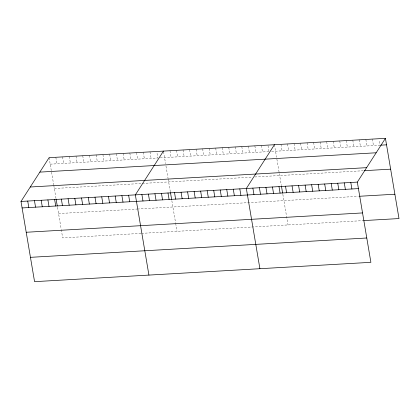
<?xml version="1.0" encoding="UTF-8"?>
<svg xmlns="http://www.w3.org/2000/svg" width="420" height="420" viewBox="0 0 420 420"><rect width="100%" height="100%" fill="white"/><g stroke="black" fill="none" stroke-linecap="round" stroke-linejoin="round"><path stroke-width="0.32" stroke-dasharray="2.1 1.58" d="M50.201 164.167L157.826 157.983L156.828 152.077M160.272 157.841L269.015 151.589M271.625 151.441L380 145.21L379.103 139.897M54.316 188.496L141.761 183.472M142.375 183.435L252.236 177.119M254.846 176.967L363.227 170.741M58.559 213.565L136.831 209.066M137.44 209.029L358.323 196.329M140.947 233.394L62.669 237.893L61.336 229.987M141.556 233.357L363.09 220.621M372.372 139.088L373.475 145.583M365.846 139.466L366.944 145.96M359.315 139.839L360.418 146.333M352.79 140.217L353.887 146.711M346.258 140.59L347.356 147.084M339.733 140.968L340.83 147.462M333.202 141.341L334.299 147.835M326.671 141.719L327.773 148.213M320.145 142.091L321.242 148.585M313.614 142.469L314.717 148.964M307.088 142.842L308.185 149.336M300.557 143.22L301.655 149.714M294.031 143.593L295.129 150.087M287.5 143.966L288.598 150.465M280.969 144.344L282.072 150.838M274.444 144.716L276.57 157.295M276.88 159.122L281.353 185.572M282.839 194.345L288.01 224.936M268.012 145.682L268.916 151.001M261.387 145.467L262.484 151.966M254.856 145.845L255.953 152.339M248.33 146.218L249.428 152.717M241.799 146.596L242.897 153.09M235.274 146.969L236.371 153.468M228.743 147.347L229.84 153.841M222.212 147.719L223.314 154.219M215.686 148.097L216.783 154.591M209.155 148.47L210.252 154.97M202.629 148.848L203.726 155.342M196.098 149.221L197.195 155.72M189.572 149.599L190.669 156.093M183.041 149.972L184.139 156.471M176.51 150.35L177.613 156.844M169.984 150.722L171.082 157.216M163.553 151.688L165.58 163.679M165.995 166.11L168.053 178.274M168.152 178.883L170.363 191.951M171.848 200.723L175.581 222.805M175.686 223.414L177.025 231.32M150.003 151.872L151.1 158.366M143.278 152.261L144.375 158.755M136.547 152.644L137.65 159.143M129.822 153.032L130.919 159.527M123.097 153.421L124.194 159.915M116.371 153.804L117.469 160.303M109.641 154.192L110.743 160.687M102.916 154.581L104.013 161.075M96.191 154.964L97.288 161.464M89.465 155.353L90.562 161.847M82.735 155.741L83.832 162.236M76.01 156.125L77.107 162.624M69.284 156.513L70.382 163.007M62.554 156.902L63.656 163.396M55.829 157.285L56.926 163.779M49.103 157.673L53.697 184.847M53.802 185.456L56.012 198.524M57.498 207.296L61.231 229.378"/><path stroke-width="0.63" d="M385.434 138.338L357.331 182.107L370.897 262.327L34.566 281.663L21 201.442L49.103 157.673L385.434 138.338L399 218.558L363.746 220.584M163.453 151.1L135.35 194.87L148.922 275.09M274.444 144.716L246.341 188.486L259.906 268.706M380.656 145.173L386.531 144.832M39.832 172.116L376.157 152.78M30.271 187L366.602 167.664M364.529 170.662L390.647 169.16M21 201.442L357.331 182.107M22.097 207.937L358.428 188.601M359.63 196.256L394.884 194.229M26.213 232.265L362.544 212.929M30.455 257.334L366.781 237.998M350.8 182.485L351.897 188.979M344.269 182.858L345.371 189.352M337.743 183.236L338.84 189.73M331.212 183.608L332.315 190.103M324.686 183.981L325.784 190.481M318.155 184.359L319.252 190.853M311.63 184.732L312.727 191.231M305.099 185.11L306.196 191.604M298.568 185.483L299.67 191.982M292.042 185.861L293.139 192.355M285.511 186.233L286.613 192.733M281.458 186.197L282.623 193.09M278.985 186.611L280.082 193.106M272.454 186.984L273.551 193.484M265.928 187.362L267.026 193.856M259.397 187.735L260.495 194.234M252.872 188.113L253.969 194.607M239.809 188.864L240.912 195.358M233.284 189.236L234.381 195.736M226.753 189.614L227.85 196.109M220.227 189.987L221.324 196.487M213.696 190.365L214.793 196.859M207.17 190.738L208.268 197.232M200.639 191.116L201.737 197.61M194.108 191.489L195.211 197.983M187.583 191.867L188.68 198.361M181.052 192.239L182.154 198.734M174.526 192.617L175.623 199.112M170.473 192.575L171.638 199.469M167.995 192.99L169.092 199.484M161.469 193.368L162.566 199.862M154.938 193.741L156.035 200.235M148.407 194.119L149.51 200.613M141.881 194.492L142.978 200.986M128.625 195.253L129.722 201.752M121.9 195.641L122.997 202.136M115.175 196.03L116.272 202.524M108.444 196.413L109.547 202.913M101.719 196.802L102.816 203.296M94.993 197.19L96.091 203.684M88.268 197.573L89.365 204.067M81.538 197.962L82.64 204.456M74.812 198.35L75.91 204.845M68.087 198.734L69.184 205.228M61.362 199.122L62.459 205.616M56.117 199.148L57.283 206.041M54.632 199.511L55.734 206.005M47.906 199.894L49.004 206.388M41.181 200.282L42.278 206.777M34.456 200.671L35.553 207.165M27.725 201.054L28.828 207.548"/></g></svg>
